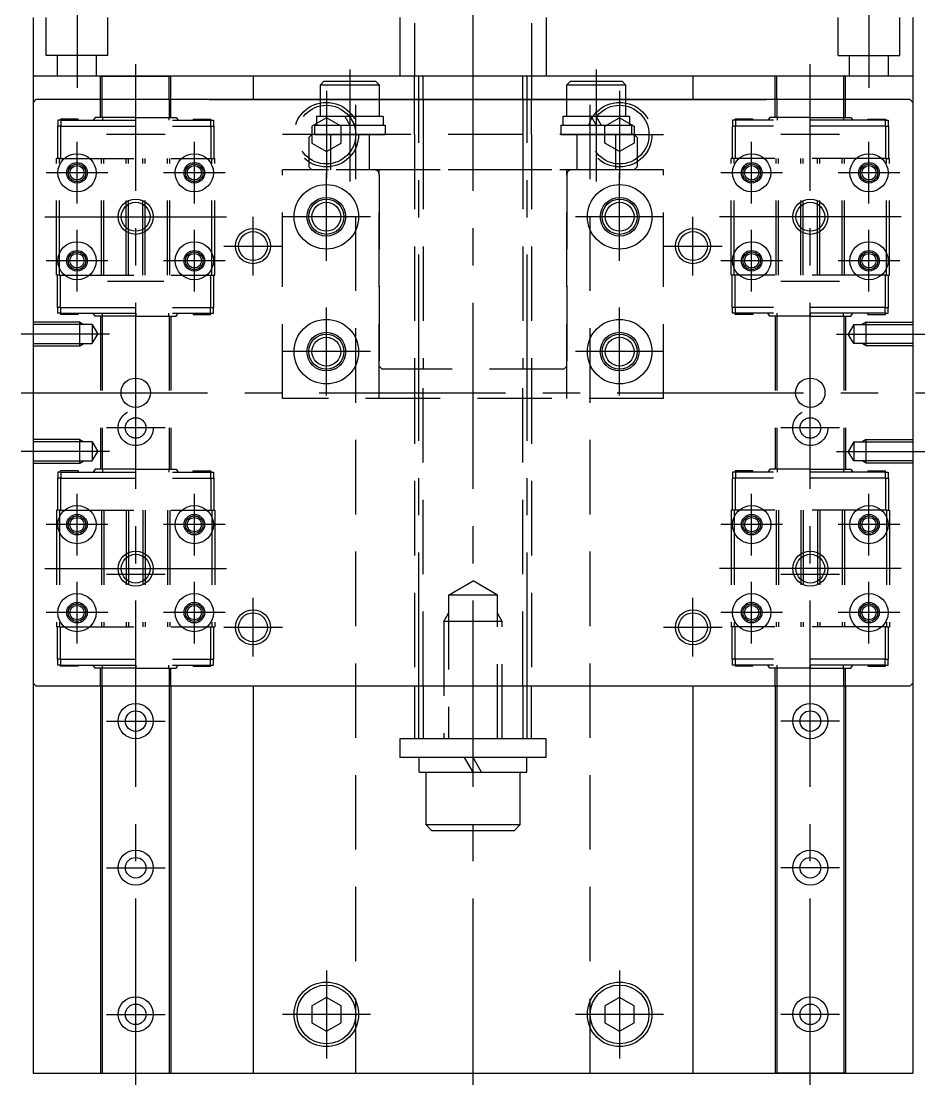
# Model space of a CAD drawing. Extents: x -165 to 377, y -468 to 65.
# Drawn here: x 223 to 377, y -452 to -270.7 of the extents above; entities that cross this region are included whole.
import ezdxf

# ---------------------------------------------------------------- set-up
doc = ezdxf.new("R2010")
doc.units = 0
doc.linetypes.add('CENTER', pattern=[50.8, 31.75, -6.35, 6.35, -6.35])
doc.linetypes.add('DASHED', pattern=[19.05, 12.7, -6.35])
doc.layers.get('0').update_dxf_attribs({"linetype": 'CONTINUOUS'})
doc.layers.add('CENTER', color=1, linetype='CENTER')

msp = doc.modelspace()

# ---------------------------------------------------------------- linework, layer by layer
at = {"color": 7, "linetype": 'CONTINUOUS'}
for p, q in [((225, -270), (225, -450)), ((375, -270), (375, -450)), ((375, -280), (225, -280)), ((236.5, -280), (248.5, -280)), ((236.5, -284), (236.5, -280)), ((236.8, -284), (236.8, -280)), ((248.2, -284), (248.2, -280)), ((248.5, -284), (248.5, -280)), ((262.5, -280), (262.5, -284)), ((274, -281.5), (274.6, -280.9)), ((274.6, -280.9), (283.4, -280.9)), ((283.4, -280.9), (284, -281.5)), ((290, -284), (290, -280)), ((291.5, -284), (291.5, -280)), ((308.5, -284), (308.5, -280)), ((310, -280), (310, -284)), ((316, -281.5), (316.6, -280.9)), ((316.6, -280.9), (325.4, -280.9)), ((325.4, -280.9), (326, -281.5)), ((337.5, -280), (337.5, -284)), ((363.5, -280), (351.5, -280)), ((351.5, -284), (351.5, -280)), ((351.8, -284), (351.8, -280)), ((363.2, -284), (363.2, -280)), ((363.5, -284), (363.5, -280)), ((274, -281.5), (284, -281.5)), ((274, -284), (274, -281.5)), ((284, -281.5), (284, -284)), ((316, -281.5), (326, -281.5)), ((316, -284), (316, -281.5)), ((326, -281.5), (326, -284)), ((225.5, -284), (225, -284.5)), ((225.5, -284), (225, -284.5)), ((225, -284.5), (225, -383.5)), ((225, -284.5), (225, -383.5)), ((374.5, -284), (225.5, -284)), ((374.5, -284), (225.5, -284)), ((255, -284), (250, -284)), ((255, -284), (345, -284)), ((345, -284), (350, -284)), ((374.5, -284), (375, -284.5)), ((374.5, -284), (375, -284.5)), ((375, -284.5), (375, -383.5)), ((375, -284.5), (375, -383.5)), ((225.5, -384), (225, -383.5)), ((225.5, -384), (225, -383.5)), ((225.5, -384), (374.5, -384)), ((225.5, -384), (374.5, -384)), ((236.5, -384), (236.5, -450)), ((236.8, -384), (236.8, -450)), ((248.2, -384), (248.2, -450)), ((248.5, -384), (248.5, -450)), ((255, -384), (293, -384)), ((262.5, -384), (262.5, -450)), ((289, -384), (311, -384)), ((290, -384), (290, -393)), ((291.5, -384), (291.5, -393)), ((293, -384), (307, -384)), ((307, -384), (345, -384)), ((308.5, -384), (308.5, -393)), ((310, -393), (310, -384)), ((337.5, -384), (337.5, -450)), ((351.5, -384), (351.5, -450)), ((351.8, -384), (351.8, -450)), ((363.2, -384), (363.2, -450)), ((363.5, -384), (363.5, -450)), ((374.5, -384), (375, -383.5)), ((374.5, -384), (375, -383.5)), ((312.5, -393), (287.5, -393)), ((287.5, -393), (287.5, -396.2)), ((310, -393), (290, -393)), ((312.5, -396.2), (312.5, -393)), ((312.5, -396.2), (287.5, -396.2)), ((309.2, -396.2), (290.8, -396.2)), ((290.8, -398.7), (290.8, -396.2)), ((300, -398.7), (298.56, -396.2)), ((301.44, -398.7), (300, -396.2)), ((309.2, -398.7), (309.2, -396.2)), ((290.8, -398.7), (309.2, -398.7)), ((292, -407.7), (292, -398.7)), ((308, -398.7), (308, -407.7)), ((308, -407.7), (292, -407.7)), ((293, -408.7), (292, -407.7)), ((308, -407.7), (307, -408.7)), ((307, -408.7), (293, -408.7)), ((275, -437.11), (272.5, -438.56)), ((272.5, -438.56), (272.5, -441.44)), ((277.5, -438.56), (275, -437.11)), ((277.5, -441.44), (277.5, -438.56)), ((325, -437.11), (322.5, -438.56)), ((322.5, -438.56), (322.5, -441.44)), ((327.5, -438.56), (325, -437.11)), ((327.5, -441.44), (327.5, -438.56)), ((272.5, -441.44), (275, -442.89)), ((275, -442.89), (277.5, -441.44)), ((322.5, -441.44), (325, -442.89)), ((325, -442.89), (327.5, -441.44)), ((225, -450), (375, -450)), ((236.5, -450), (248.5, -450)), ((363.5, -450), (351.5, -450))]:
    msp.add_line(p, q, dxfattribs=at)
at = {"color": 3, "linetype": 'DASHED'}
for p, q in [((227.25, -276.5), (227.25, -270)), ((237.75, -276.5), (237.75, -270)), ((287.5, -270), (287.5, -280)), ((312.5, -270), (312.5, -280)), ((362.25, -276.5), (362.25, -270)), ((372.75, -276.5), (372.75, -270)), ((290, -271), (290, -280)), ((310, -271), (310, -280)), ((237.75, -276.5), (227.25, -276.5)), ((229.2, -280), (229.2, -276.5)), ((235.8, -280), (235.8, -276.5)), ((362.25, -276.5), (372.75, -276.5)), ((364.2, -280), (364.2, -276.5)), ((370.8, -280), (370.8, -276.5)), ((280, -450), (280, -280)), ((320, -450), (320, -280)), ((236.5, -287.05), (236.5, -284)), ((236.8, -287.05), (236.8, -284)), ((248.2, -284), (248.2, -287.05)), ((248.5, -287.05), (248.5, -284)), ((274, -286.9), (274, -284)), ((284, -284), (284, -286.9)), ((290, -290), (290, -284)), ((290, -290), (290, -284)), ((291.5, -284), (291.5, -290)), ((291.5, -284), (291.5, -290)), ((308.5, -284), (308.5, -290)), ((308.5, -284), (308.5, -290)), ((310, -290), (310, -284)), ((310, -290), (310, -284)), ((316, -286.9), (316, -284)), ((326, -284), (326, -286.9)), ((351.5, -287.05), (351.5, -284)), ((351.8, -284), (351.8, -287.05)), ((363.2, -287.05), (363.2, -284)), ((363.5, -287.05), (363.5, -284)), ((229.75, -287.55), (229.25, -287.55)), ((229.25, -287.55), (229.25, -288.55)), ((229.7, -287.35), (229.7, -287.55)), ((232.7, -287.35), (229.7, -287.35)), ((229.75, -287.55), (255.25, -287.55)), ((229.75, -287.55), (229.75, -288.55)), ((232.7, -287.55), (232.7, -287.35)), ((235.57, -287.05), (235.27, -287.55)), ((236.87, -287.05), (235.57, -287.05)), ((242.5, -287.05), (236.87, -287.05)), ((236.87, -287.05), (236.87, -287.55)), ((242.5, -287.05), (248.13, -287.05)), ((242.5, -287.55), (242.5, -287.05)), ((248.13, -287.05), (248.13, -287.55)), ((248.13, -287.05), (249.43, -287.05)), ((249.43, -287.05), (249.73, -287.55)), ((252.3, -287.35), (255.3, -287.35)), ((252.3, -287.35), (252.3, -287.55)), ((255.25, -287.55), (255.75, -287.55)), ((255.25, -287.55), (255.25, -288.55)), ((255.3, -287.55), (255.3, -287.35)), ((255.75, -287.55), (255.75, -288.55)), ((275, -287.11), (272.5, -288.56)), ((284.7, -286.9), (273.3, -286.9)), ((273.3, -286.9), (273.3, -288.4)), ((277.5, -288.56), (275, -287.11)), ((278.13, -286.9), (279, -288.4)), ((279, -286.9), (279.87, -288.4)), ((284.7, -286.9), (284.7, -288.4)), ((326.7, -286.9), (315.3, -286.9)), ((315.3, -286.9), (315.3, -288.4)), ((320.13, -286.9), (321, -288.4)), ((321, -286.9), (321.87, -288.4)), ((322.5, -288.56), (325, -287.11)), ((325, -287.11), (327.5, -288.56)), ((326.7, -286.9), (326.7, -288.4)), ((344.25, -287.55), (344.25, -288.55)), ((344.75, -287.55), (344.25, -287.55)), ((347.7, -287.35), (344.7, -287.35)), ((344.7, -287.55), (344.7, -287.35)), ((370.25, -287.55), (344.75, -287.55)), ((344.75, -287.55), (344.75, -288.55)), ((347.7, -287.35), (347.7, -287.55)), ((350.57, -287.05), (350.27, -287.55)), ((351.87, -287.05), (350.57, -287.05)), ((357.5, -287.05), (351.87, -287.05)), ((351.87, -287.05), (351.87, -287.55)), ((357.5, -287.05), (363.13, -287.05)), ((357.5, -287.55), (357.5, -287.05)), ((363.13, -287.05), (363.13, -287.55)), ((363.13, -287.05), (364.43, -287.05)), ((364.43, -287.05), (364.73, -287.55)), ((367.3, -287.35), (370.3, -287.35)), ((367.3, -287.55), (367.3, -287.35)), ((370.25, -287.55), (370.75, -287.55)), ((370.25, -287.55), (370.25, -288.55)), ((370.3, -287.35), (370.3, -287.55)), ((370.75, -287.55), (370.75, -288.55)), ((229.2, -288.55), (229.2, -294.05)), ((229.7, -288.55), (229.2, -288.55)), ((229.7, -288.55), (255.3, -288.55)), ((229.7, -288.55), (229.7, -294.05)), ((255.3, -288.55), (255.3, -294.05)), ((255.3, -288.55), (255.8, -288.55)), ((255.8, -288.55), (255.8, -294.05)), ((272, -290.5), (272.5, -290)), ((272.5, -288.56), (272.5, -291.44)), ((327.5, -290), (272.5, -290)), ((273, -288.4), (285, -288.4)), ((273, -288.4), (273, -290)), ((273, -290), (285, -290)), ((275.7, -290), (275.7, -296)), ((277.5, -291.44), (277.5, -288.56)), ((282.3, -290), (282.3, -296)), ((285, -288.4), (285, -290)), ((290, -290), (290, -330)), ((290, -290), (290, -330)), ((291.5, -290), (291.5, -330)), ((291.5, -290), (291.5, -330)), ((308.5, -290), (308.5, -330)), ((308.5, -290), (308.5, -330)), ((310, -290), (310, -330)), ((310, -290), (310, -330)), ((315, -288.4), (327, -288.4)), ((315, -288.4), (315, -290)), ((315, -290), (327, -290)), ((317.7, -290), (317.7, -296)), ((322.5, -291.44), (322.5, -288.56)), ((324.3, -290), (324.3, -296)), ((327, -288.4), (327, -290)), ((327.5, -288.56), (327.5, -291.44)), ((328, -290.5), (327.5, -290)), ((344.2, -288.55), (344.2, -294.05)), ((344.7, -288.55), (344.2, -288.55)), ((344.7, -288.55), (344.7, -294.05)), ((370.3, -288.55), (344.7, -288.55)), ((370.3, -288.55), (370.3, -294.05)), ((370.3, -288.55), (370.8, -288.55)), ((370.8, -288.55), (370.8, -294.05)), ((272, -290.5), (272, -295.5)), ((272.5, -291.44), (275, -292.89)), ((275, -292.89), (277.5, -291.44)), ((325, -292.89), (322.5, -291.44)), ((327.5, -291.44), (325, -292.89)), ((328, -290.5), (328, -295.5)), ((229, -313.95), (229, -294.05)), ((229.5, -294.05), (229, -294.05)), ((229.5, -294.05), (255.5, -294.05)), ((229.5, -313.95), (229.5, -294.05)), ((236.7, -313.95), (236.7, -294.05)), ((237.1, -313.95), (237.1, -294.05)), ((240.9, -313.95), (240.9, -294.05)), ((241.3, -313.95), (241.3, -294.05)), ((243.7, -313.95), (243.7, -294.05)), ((244.1, -313.95), (244.1, -294.05)), ((247.9, -313.95), (247.9, -294.05)), ((248.3, -313.95), (248.3, -294.05)), ((255.5, -313.95), (255.5, -294.05)), ((255.5, -294.05), (256, -294.05)), ((256, -313.95), (256, -294.05)), ((272, -295.5), (272.5, -296)), ((328, -295.5), (327.5, -296)), ((344, -313.95), (344, -294.05)), ((344.5, -294.05), (344, -294.05)), ((370.5, -294.05), (344.5, -294.05)), ((344.5, -313.95), (344.5, -294.05)), ((351.7, -313.95), (351.7, -294.05)), ((352.1, -313.95), (352.1, -294.05)), ((355.9, -313.95), (355.9, -294.05)), ((356.3, -313.95), (356.3, -294.05)), ((358.7, -313.95), (358.7, -294.05)), ((359.1, -313.95), (359.1, -294.05)), ((362.9, -313.95), (362.9, -294.05)), ((363.3, -313.95), (363.3, -294.05)), ((370.5, -313.95), (370.5, -294.05)), ((370.5, -294.05), (371, -294.05)), ((371, -313.95), (371, -294.05)), ((332.5, -296), (267.5, -296)), ((267.5, -335), (267.5, -296)), ((327.5, -296), (272.5, -296)), ((284, -335), (284, -296)), ((284, -296.8), (284, -329.5)), ((316, -335), (316, -296)), ((316, -296.8), (316, -329.5)), ((332.5, -335), (332.5, -296)), ((229.5, -313.95), (229, -313.95)), ((229.2, -319.45), (229.2, -313.95)), ((229.5, -313.95), (255.5, -313.95)), ((229.7, -319.45), (229.7, -313.95)), ((255.3, -319.45), (255.3, -313.95)), ((255.5, -313.95), (256, -313.95)), ((255.8, -319.45), (255.8, -313.95)), ((344.5, -313.95), (344, -313.95)), ((344.2, -319.45), (344.2, -313.95)), ((370.5, -313.95), (344.5, -313.95)), ((344.7, -319.45), (344.7, -313.95)), ((370.3, -319.45), (370.3, -313.95)), ((370.5, -313.95), (371, -313.95)), ((370.8, -319.45), (370.8, -313.95)), ((229.7, -319.45), (229.2, -319.45)), ((229.25, -320.45), (229.25, -319.45)), ((229.75, -320.45), (229.25, -320.45)), ((229.7, -319.45), (255.3, -319.45)), ((229.7, -320.45), (229.7, -320.65)), ((232.7, -320.65), (229.7, -320.65)), ((229.75, -320.45), (229.75, -319.45)), ((229.75, -320.45), (255.25, -320.45)), ((232.7, -320.65), (232.7, -320.45)), ((235.57, -320.95), (235.27, -320.45)), ((236.87, -320.95), (235.57, -320.95)), ((236.5, -320.95), (236.5, -347.05)), ((236.8, -320.95), (236.8, -347.05)), ((236.87, -320.95), (236.87, -320.45)), ((242.5, -320.95), (236.87, -320.95)), ((242.5, -320.45), (242.5, -320.95)), ((242.5, -320.95), (248.13, -320.95)), ((248.13, -320.95), (248.13, -320.45)), ((248.13, -320.95), (249.43, -320.95)), ((248.2, -320.95), (248.2, -347.05)), ((248.5, -320.95), (248.5, -347.05)), ((249.43, -320.95), (249.73, -320.45)), ((252.3, -320.45), (252.3, -320.65)), ((252.3, -320.65), (255.3, -320.65)), ((255.25, -320.45), (255.25, -319.45)), ((255.25, -320.45), (255.75, -320.45)), ((255.3, -319.45), (255.8, -319.45)), ((255.3, -320.65), (255.3, -320.45)), ((255.75, -320.45), (255.75, -319.45)), ((344.7, -319.45), (344.2, -319.45)), ((344.25, -320.45), (344.25, -319.45)), ((344.75, -320.45), (344.25, -320.45)), ((370.3, -319.45), (344.7, -319.45)), ((344.7, -320.65), (344.7, -320.45)), ((347.7, -320.65), (344.7, -320.65)), ((344.75, -320.45), (344.75, -319.45)), ((370.25, -320.45), (344.75, -320.45)), ((347.7, -320.45), (347.7, -320.65)), ((350.57, -320.95), (350.27, -320.45)), ((351.87, -320.95), (350.57, -320.95)), ((351.5, -320.95), (351.5, -347.05)), ((351.8, -320.95), (351.8, -347.05)), ((351.87, -320.95), (351.87, -320.45)), ((357.5, -320.95), (351.87, -320.95)), ((357.5, -320.45), (357.5, -320.95)), ((357.5, -320.95), (363.13, -320.95)), ((363.13, -320.95), (363.13, -320.45)), ((363.13, -320.95), (364.43, -320.95)), ((363.2, -320.95), (363.2, -347.05)), ((363.5, -320.95), (363.5, -347.05)), ((364.43, -320.95), (364.73, -320.45)), ((367.3, -320.65), (367.3, -320.45)), ((367.3, -320.65), (370.3, -320.65)), ((370.25, -320.45), (370.25, -319.45)), ((370.25, -320.45), (370.75, -320.45)), ((370.3, -319.45), (370.8, -319.45)), ((370.3, -320.45), (370.3, -320.65)), ((370.75, -320.45), (370.75, -319.45)), ((233, -322), (225, -322)), ((235.1, -322.38), (225, -322.38)), ((233, -322), (233.66, -322.38)), ((233, -326), (233, -322)), ((235.1, -322.38), (236.04, -324)), ((235.1, -322.38), (235.1, -325.62)), ((364.9, -322.38), (363.96, -324)), ((364.9, -322.38), (375, -322.38)), ((364.9, -322.38), (364.9, -325.62)), ((367, -322), (366.34, -322.38)), ((367, -322), (375, -322)), ((367, -326), (367, -322)), ((235.1, -325.62), (236.04, -324)), ((364.9, -325.62), (363.96, -324)), ((225, -325.62), (235.1, -325.62)), ((225, -326), (233, -326)), ((233, -326), (233.66, -325.62)), ((375, -325.62), (364.9, -325.62)), ((367, -326), (366.34, -325.62)), ((375, -326), (367, -326)), ((284.5, -330), (284, -329.5)), ((315.5, -330), (284.5, -330)), ((290, -330), (290, -384)), ((291.5, -384), (291.5, -330)), ((308.5, -384), (308.5, -330)), ((310, -330), (310, -384)), ((316, -329.5), (315.5, -330)), ((332.5, -335), (267.5, -335)), ((233, -342), (225, -342)), ((235.1, -342.38), (225, -342.38)), ((233, -342), (233.66, -342.38)), ((233, -346), (233, -342)), ((235.1, -342.38), (236.04, -344)), ((235.1, -342.38), (235.1, -345.62)), ((364.9, -342.38), (363.96, -344)), ((364.9, -342.38), (375, -342.38)), ((364.9, -342.38), (364.9, -345.62)), ((367, -342), (366.34, -342.38)), ((367, -342), (375, -342)), ((367, -346), (367, -342)), ((235.1, -345.62), (236.04, -344)), ((364.9, -345.62), (363.96, -344)), ((225, -345.62), (235.1, -345.62)), ((225, -346), (233, -346)), ((233, -346), (233.66, -345.62)), ((375, -345.62), (364.9, -345.62)), ((367, -346), (366.34, -345.62)), ((375, -346), (367, -346)), ((229.75, -347.55), (229.25, -347.55)), ((229.25, -347.55), (229.25, -348.55)), ((229.7, -347.55), (229.7, -347.35)), ((232.7, -347.35), (229.7, -347.35)), ((229.75, -347.55), (255.25, -347.55)), ((229.75, -347.55), (229.75, -348.55)), ((232.7, -347.35), (232.7, -347.55)), ((235.57, -347.05), (235.27, -347.55)), ((236.87, -347.05), (235.57, -347.05)), ((242.5, -347.05), (236.87, -347.05)), ((236.87, -347.05), (236.87, -347.55)), ((242.5, -347.05), (248.13, -347.05)), ((242.5, -347.55), (242.5, -347.05)), ((248.13, -347.05), (248.13, -347.55)), ((248.13, -347.05), (249.43, -347.05)), ((249.43, -347.05), (249.73, -347.55)), ((252.3, -347.35), (255.3, -347.35)), ((252.3, -347.55), (252.3, -347.35)), ((255.25, -347.55), (255.75, -347.55)), ((255.25, -347.55), (255.25, -348.55)), ((255.3, -347.35), (255.3, -347.55)), ((255.75, -347.55), (255.75, -348.55)), ((344.25, -347.55), (344.25, -348.55)), ((344.75, -347.55), (344.25, -347.55)), ((347.7, -347.35), (344.7, -347.35)), ((344.7, -347.35), (344.7, -347.55)), ((370.25, -347.55), (344.75, -347.55)), ((344.75, -347.55), (344.75, -348.55)), ((347.7, -347.55), (347.7, -347.35)), ((350.57, -347.05), (350.27, -347.55)), ((351.87, -347.05), (350.57, -347.05)), ((357.5, -347.05), (351.87, -347.05)), ((351.87, -347.05), (351.87, -347.55)), ((357.5, -347.05), (363.13, -347.05)), ((357.5, -347.55), (357.5, -347.05)), ((363.13, -347.05), (364.43, -347.05)), ((363.13, -347.05), (363.13, -347.55)), ((364.43, -347.05), (364.73, -347.55)), ((367.3, -347.35), (370.3, -347.35)), ((367.3, -347.35), (367.3, -347.55)), ((370.25, -347.55), (370.75, -347.55)), ((370.25, -347.55), (370.25, -348.55)), ((370.3, -347.55), (370.3, -347.35)), ((370.75, -347.55), (370.75, -348.55)), ((229.2, -348.55), (229.2, -354.05)), ((229.7, -348.55), (229.2, -348.55)), ((229.7, -348.55), (255.3, -348.55)), ((229.7, -348.55), (229.7, -354.05)), ((255.3, -348.55), (255.3, -354.05)), ((255.3, -348.55), (255.8, -348.55)), ((255.8, -348.55), (255.8, -354.05)), ((344.2, -348.55), (344.2, -354.05)), ((344.7, -348.55), (344.2, -348.55)), ((370.3, -348.55), (344.7, -348.55)), ((344.7, -348.55), (344.7, -354.05)), ((370.3, -348.55), (370.3, -354.05)), ((370.3, -348.55), (370.8, -348.55)), ((370.8, -348.55), (370.8, -354.05)), ((229, -354.05), (229, -373.95)), ((229.5, -354.05), (229, -354.05)), ((229.5, -354.05), (255.5, -354.05)), ((229.5, -354.05), (229.5, -373.95)), ((236.7, -354.05), (236.7, -373.95)), ((237.1, -354.05), (237.1, -373.95)), ((240.9, -354.05), (240.9, -373.95)), ((241.3, -354.05), (241.3, -373.95)), ((243.7, -354.05), (243.7, -373.95)), ((244.1, -354.05), (244.1, -373.95)), ((247.9, -354.05), (247.9, -373.95)), ((248.3, -354.05), (248.3, -373.95)), ((255.5, -354.05), (255.5, -373.95)), ((255.5, -354.05), (256, -354.05)), ((256, -354.05), (256, -373.95)), ((344, -354.05), (344, -373.95)), ((344.5, -354.05), (344, -354.05)), ((370.5, -354.05), (344.5, -354.05)), ((344.5, -354.05), (344.5, -373.95)), ((351.7, -354.05), (351.7, -373.95)), ((352.1, -354.05), (352.1, -373.95)), ((355.9, -354.05), (355.9, -373.95)), ((356.3, -354.05), (356.3, -373.95)), ((358.7, -354.05), (358.7, -373.95)), ((359.1, -354.05), (359.1, -373.95)), ((362.9, -354.05), (362.9, -373.95)), ((363.3, -354.05), (363.3, -373.95)), ((370.5, -354.05), (370.5, -373.95)), ((370.5, -354.05), (371, -354.05)), ((371, -354.05), (371, -373.95)), ((295.81, -368.5), (300, -366.08)), ((304.19, -368.5), (300, -366.08)), ((295.81, -368.5), (295.81, -393)), ((304.19, -368.5), (295.81, -368.5)), ((304.19, -393), (304.19, -368.5)), ((295, -373), (295.81, -371.59)), ((305, -373), (304.19, -371.59)), ((295, -373), (295, -393)), ((305, -373), (295, -373)), ((305, -393), (305, -373)), ((229.5, -373.95), (229, -373.95)), ((229.2, -379.45), (229.2, -373.95)), ((229.5, -373.95), (255.5, -373.95)), ((229.7, -379.45), (229.7, -373.95)), ((255.3, -379.45), (255.3, -373.95)), ((255.5, -373.95), (256, -373.95)), ((255.8, -379.45), (255.8, -373.95)), ((344.5, -373.95), (344, -373.95)), ((344.2, -379.45), (344.2, -373.95)), ((370.5, -373.95), (344.5, -373.95)), ((344.7, -379.45), (344.7, -373.95)), ((370.3, -379.45), (370.3, -373.95)), ((370.5, -373.95), (371, -373.95)), ((370.8, -379.45), (370.8, -373.95)), ((229.7, -379.45), (229.2, -379.45)), ((229.25, -380.45), (229.25, -379.45)), ((229.75, -380.45), (229.25, -380.45)), ((229.7, -379.45), (255.3, -379.45)), ((229.7, -380.65), (229.7, -380.45)), ((232.7, -380.65), (229.7, -380.65)), ((229.75, -380.45), (229.75, -379.45)), ((229.75, -380.45), (255.25, -380.45)), ((232.7, -380.45), (232.7, -380.65)), ((235.57, -380.95), (235.27, -380.45)), ((236.87, -380.95), (236.87, -380.45)), ((242.5, -380.45), (242.5, -380.95)), ((248.13, -380.95), (248.13, -380.45)), ((249.43, -380.95), (249.73, -380.45)), ((252.3, -380.65), (252.3, -380.45)), ((252.3, -380.65), (255.3, -380.65)), ((255.25, -380.45), (255.25, -379.45)), ((255.25, -380.45), (255.75, -380.45)), ((255.3, -379.45), (255.8, -379.45)), ((255.3, -380.45), (255.3, -380.65)), ((255.75, -380.45), (255.75, -379.45)), ((344.7, -379.45), (344.2, -379.45)), ((344.25, -380.45), (344.25, -379.45)), ((344.75, -380.45), (344.25, -380.45)), ((370.3, -379.45), (344.7, -379.45)), ((344.7, -380.45), (344.7, -380.65)), ((347.7, -380.65), (344.7, -380.65)), ((344.75, -380.45), (344.75, -379.45)), ((370.25, -380.45), (344.75, -380.45)), ((347.7, -380.65), (347.7, -380.45)), ((350.57, -380.95), (350.27, -380.45)), ((351.87, -380.95), (351.87, -380.45)), ((357.5, -380.45), (357.5, -380.95)), ((363.13, -380.95), (363.13, -380.45)), ((364.43, -380.95), (364.73, -380.45)), ((367.3, -380.45), (367.3, -380.65)), ((367.3, -380.65), (370.3, -380.65)), ((370.25, -380.45), (370.25, -379.45)), ((370.25, -380.45), (370.75, -380.45)), ((370.3, -379.45), (370.8, -379.45)), ((370.3, -380.65), (370.3, -380.45)), ((370.75, -380.45), (370.75, -379.45)), ((236.87, -380.95), (235.57, -380.95)), ((236.5, -384), (236.5, -380.95)), ((236.8, -384), (236.8, -380.95)), ((242.5, -380.95), (236.87, -380.95)), ((242.5, -380.95), (248.13, -380.95)), ((248.13, -380.95), (249.43, -380.95)), ((248.2, -380.95), (248.2, -384)), ((248.5, -384), (248.5, -380.95)), ((351.87, -380.95), (350.57, -380.95)), ((351.5, -384), (351.5, -380.95)), ((351.8, -380.95), (351.8, -384)), ((357.5, -380.95), (351.87, -380.95)), ((357.5, -380.95), (363.13, -380.95)), ((363.13, -380.95), (364.43, -380.95)), ((363.2, -384), (363.2, -380.95)), ((363.5, -384), (363.5, -380.95))]:
    msp.add_line(p, q, dxfattribs=at)
for centre, radius in [((275, -290), 5.5), ((325, -290), 5.5), ((275, -290), 5), ((325, -290), 5), ((242.5, -340), 3), ((357.5, -340), 3), ((242.5, -340), 1.75), ((357.5, -340), 1.75)]:
    msp.add_circle(centre, radius, dxfattribs=at)
at = {"color": 7, "linetype": 'CONTINUOUS'}
for centre, radius in [((232.5, -296.5), 3.25), ((252.5, -296.5), 3.25), ((347.5, -296.5), 3.25), ((367.5, -296.5), 3.25), ((232.5, -296.5), 1.75), ((232.5, -296.5), 1.23), ((252.5, -296.5), 1.75), ((252.5, -296.5), 1.23), ((347.5, -296.5), 1.75), ((347.5, -296.5), 1.23), ((367.5, -296.5), 1.75), ((367.5, -296.5), 1.23), ((275, -304), 5.5), ((325, -304), 5.5), ((275, -304), 3.3), ((325, -304), 3.3), ((242.5, -304), 2.46), ((275, -304), 2.46), ((325, -304), 2.46), ((357.5, -304), 2.46), ((232.5, -311.5), 3.25), ((252.5, -311.5), 3.25), ((262.5, -309), 2.46), ((337.5, -309), 2.46), ((347.5, -311.5), 3.25), ((367.5, -311.5), 3.25), ((232.5, -311.5), 1.75), ((252.5, -311.5), 1.75), ((347.5, -311.5), 1.75), ((367.5, -311.5), 1.75), ((232.5, -311.5), 1.23), ((252.5, -311.5), 1.23), ((347.5, -311.5), 1.23), ((367.5, -311.5), 1.23), ((275, -327), 5.5), ((325, -327), 5.5), ((275, -327), 3.3), ((275, -327), 2.46), ((325, -327), 3.3), ((325, -327), 2.46), ((242.5, -334), 2.5), ((357.5, -334), 2.5), ((232.5, -356.5), 3.25), ((252.5, -356.5), 3.25), ((347.5, -356.5), 3.25), ((367.5, -356.5), 3.25), ((232.5, -356.5), 1.75), ((232.5, -356.5), 1.23), ((252.5, -356.5), 1.75), ((252.5, -356.5), 1.23), ((347.5, -356.5), 1.75), ((347.5, -356.5), 1.23), ((367.5, -356.5), 1.75), ((367.5, -356.5), 1.23), ((242.5, -364), 2.46), ((357.5, -364), 2.46), ((232.5, -371.5), 3.25), ((232.5, -371.5), 1.75), ((252.5, -371.5), 3.25), ((252.5, -371.5), 1.75), ((347.5, -371.5), 3.25), ((347.5, -371.5), 1.75), ((367.5, -371.5), 3.25), ((367.5, -371.5), 1.75), ((232.5, -371.5), 1.23), ((252.5, -371.5), 1.23), ((262.5, -374), 2.46), ((337.5, -374), 2.46), ((347.5, -371.5), 1.23), ((367.5, -371.5), 1.23), ((242.5, -390), 3), ((357.5, -390), 3), ((242.5, -390), 1.75), ((357.5, -390), 1.75), ((242.5, -415), 3), ((242.5, -415), 1.75), ((357.5, -415), 3), ((357.5, -415), 1.75), ((275, -440), 5.5), ((275, -440), 5), ((325, -440), 5.5), ((325, -440), 5), ((242.5, -440), 3), ((357.5, -440), 3), ((242.5, -440), 1.75), ((357.5, -440), 1.75)]:
    msp.add_circle(centre, radius, dxfattribs=at)
at = {"color": 3, "linetype": 'CONTINUOUS'}
for centre, radius in [((232.5, -296.5), 1.5), ((252.5, -296.5), 1.5), ((347.5, -296.5), 1.5), ((367.5, -296.5), 1.5), ((242.5, -304), 3), ((275, -304), 3), ((325, -304), 3), ((357.5, -304), 3), ((262.5, -309), 3), ((337.5, -309), 3), ((232.5, -311.5), 1.5), ((252.5, -311.5), 1.5), ((347.5, -311.5), 1.5), ((367.5, -311.5), 1.5), ((275, -327), 3), ((325, -327), 3), ((232.5, -356.5), 1.5), ((252.5, -356.5), 1.5), ((347.5, -356.5), 1.5), ((367.5, -356.5), 1.5), ((242.5, -364), 3), ((357.5, -364), 3), ((232.5, -371.5), 1.5), ((252.5, -371.5), 1.5), ((262.5, -374), 3), ((337.5, -374), 3), ((347.5, -371.5), 1.5), ((367.5, -371.5), 1.5)]:
    msp.add_circle(centre, radius, dxfattribs=at)
at = {"color": 3, "linetype": 'DASHED'}
for centre, start, end in [((283.2, -296.8), 0, 90), ((316.8, -296.8), 90, 180)]:
    msp.add_arc(centre, 0.8, start, end, dxfattribs=at)
at = {"layer": 'CENTER', "color": 1, "linetype": 'CENTER'}
for p, q in [((300, -452), (300, -224.2)), ((232.5, -268), (232.5, -282)), ((367.5, -268), (367.5, -282)), ((242.5, -452), (242.5, -278)), ((279, -278.9), (279, -298)), ((321, -278.9), (321, -298)), ((357.5, -452), (357.5, -278)), ((290.75, -393), (290.75, -280)), ((309.25, -393), (309.25, -280)), ((275, -282.5), (275, -297.5)), ((325, -282.5), (325, -297.5)), ((247.5, -290), (237.5, -290)), ((282.5, -290), (267.5, -290)), ((317.5, -290), (332.5, -290)), ((362.5, -290), (352.5, -290)), ((232.5, -301.75), (232.5, -291.25)), ((252.5, -301.75), (252.5, -291.25)), ((347.5, -301.75), (347.5, -291.25)), ((367.5, -301.75), (367.5, -291.25)), ((237.75, -296.5), (227.25, -296.5)), ((257.75, -296.5), (247.25, -296.5)), ((275, -311.5), (275, -296.5)), ((325, -311.5), (325, -296.5)), ((352.75, -296.5), (342.25, -296.5)), ((372.75, -296.5), (362.25, -296.5)), ((227, -304), (258, -304)), ((262.5, -314), (262.5, -304)), ((282.5, -304), (267.5, -304)), ((332.5, -304), (317.5, -304)), ((337.5, -314), (337.5, -304)), ((373, -304), (342, -304)), ((232.5, -316.75), (232.5, -306.25)), ((252.5, -316.75), (252.5, -306.25)), ((347.5, -316.75), (347.5, -306.25)), ((367.5, -316.75), (367.5, -306.25)), ((257.5, -309), (267.5, -309)), ((332.5, -309), (342.5, -309)), ((237.75, -311.5), (227.25, -311.5)), ((257.75, -311.5), (247.25, -311.5)), ((352.75, -311.5), (342.25, -311.5)), ((372.75, -311.5), (362.25, -311.5)), ((237.7, -315), (247.3, -315)), ((352.5, -315), (362.5, -315)), ((275, -334.5), (275, -319.5)), ((325, -334.5), (325, -319.5)), ((238.04, -324), (223, -324)), ((361.96, -324), (377, -324)), ((282.5, -327), (267.5, -327)), ((332.5, -327), (317.5, -327)), ((223, -334), (377, -334)), ((247.5, -340), (237.5, -340)), ((362.5, -340), (352.5, -340)), ((238.04, -344), (223, -344)), ((361.96, -344), (377, -344)), ((232.5, -361.75), (232.5, -351.25)), ((252.5, -361.75), (252.5, -351.25)), ((347.5, -361.75), (347.5, -351.25)), ((367.5, -361.75), (367.5, -351.25)), ((237.75, -356.5), (227.25, -356.5)), ((257.75, -356.5), (247.25, -356.5)), ((352.75, -356.5), (342.25, -356.5)), ((372.75, -356.5), (362.25, -356.5)), ((227, -364), (258, -364)), ((373, -364), (342, -364)), ((232.5, -376.75), (232.5, -366.25)), ((247.5, -365), (237.5, -365)), ((252.5, -376.75), (252.5, -366.25)), ((347.5, -376.75), (347.5, -366.25)), ((362.5, -365), (352.5, -365)), ((367.5, -376.75), (367.5, -366.25)), ((262.5, -379), (262.5, -369)), ((337.5, -379), (337.5, -369)), ((237.75, -371.5), (227.25, -371.5)), ((257.75, -371.5), (247.25, -371.5)), ((352.75, -371.5), (342.25, -371.5)), ((372.75, -371.5), (362.25, -371.5)), ((257.5, -374), (267.5, -374)), ((332.5, -374), (342.5, -374)), ((237.5, -390), (247.5, -390)), ((362.5, -390), (352.5, -390)), ((237.5, -415), (247.5, -415)), ((362.5, -415), (352.5, -415)), ((275, -432.5), (275, -447.5)), ((325, -432.5), (325, -447.5)), ((237.5, -440), (247.5, -440)), ((282.5, -440), (267.5, -440)), ((332.5, -440), (317.5, -440)), ((362.5, -440), (352.5, -440))]:
    msp.add_line(p, q, dxfattribs=at)

doc.saveas('drawing.dxf')
